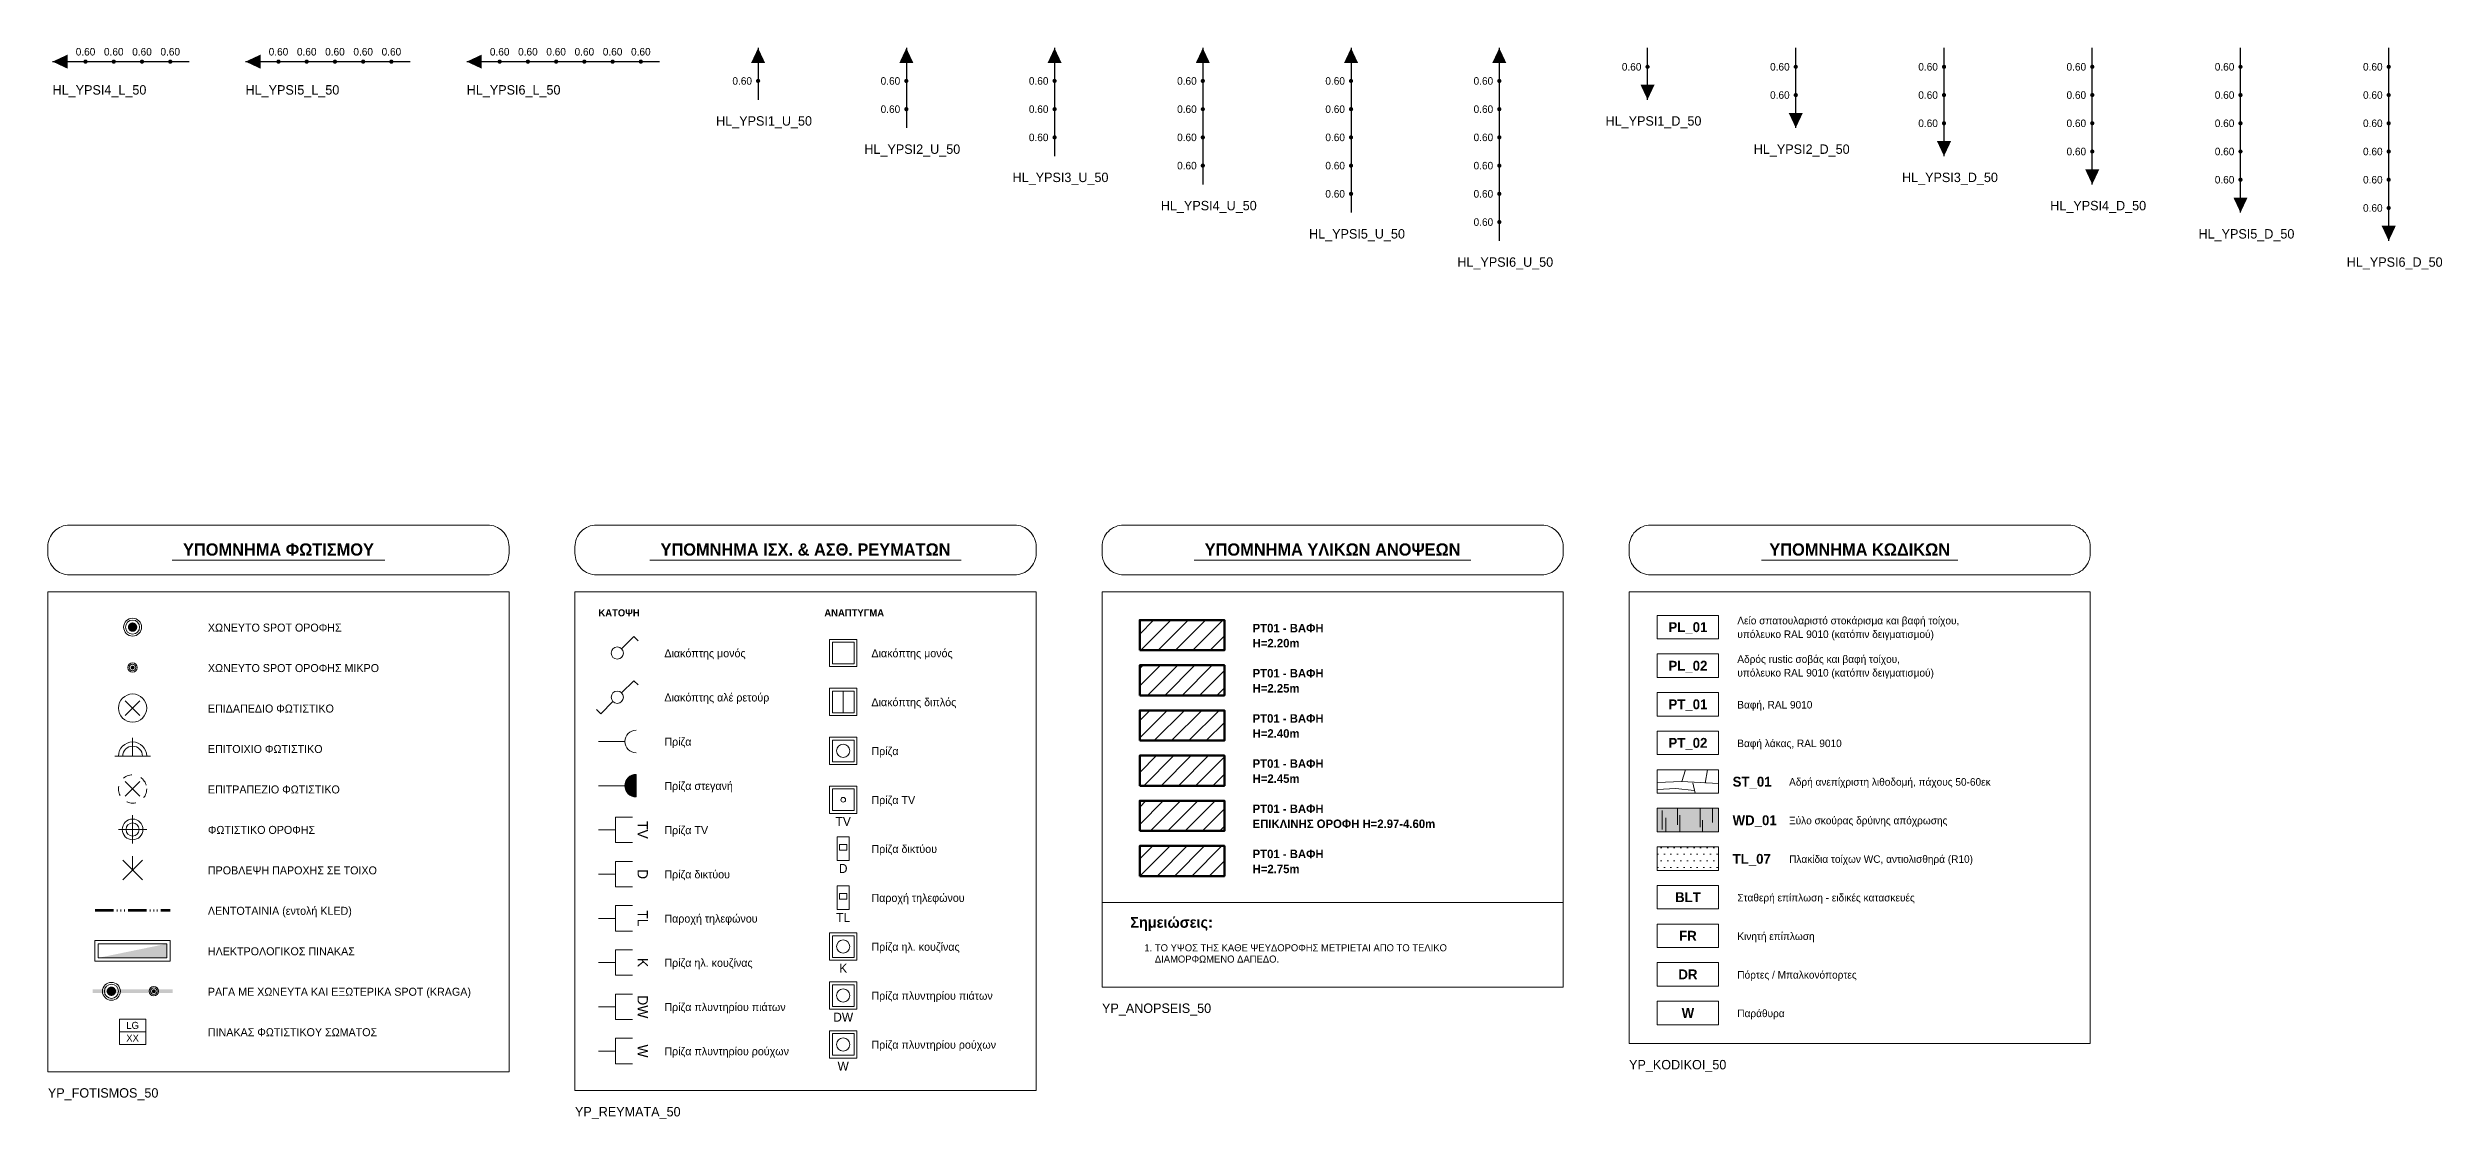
# Model space of a CAD drawing. Extents: x 0 to 269, y -106 to 0.
# Drawn here: x 63.15 to 88.59, y -18.28 to -6.9 of the extents above; entities that cross this region are included whole.
import ezdxf
from ezdxf.enums import TextEntityAlignment as Align

# ---------------------------------------------------------------- set-up
doc = ezdxf.new("R2010")
doc.units = 0
doc.linetypes.add('KIT_DASH', pattern=[0.15, 0.1, -0.05])
doc.layers.add('KIT-Οδηγίες', color=140, linetype='Continuous', plot=False)
doc.layers.add('Ηλεκτρολογικά', color=1, linetype='Continuous', lineweight=25)
doc.layers.add('Υπομνήματα', color=61, linetype='Continuous', lineweight=18)
doc.styles.add('KIT', font='Commissioner-Regular.ttf')
doc.styles.add('KIT-B', font='Commissioner-Bold.ttf')

# ---------------------------------------------------------------- blocks, each defined once
blk = doc.blocks.new('HL_YPSI4_L_50')
for points in [[(0, 0), (0.16, -0.075), (0.16, 0.075)], [(0.3275, 0, 1), (0.3725, 0, 1)], [(0.6275, 0, 1), (0.6725, 0, 1)], [(0.9275, 0, 1), (0.9725, 0, 1)], [(1.2275, 0, 1), (1.2725, 0, 1)]]:
    blk.add_hatch(color=8).paths.add_polyline_path(points)
at = {"color": 8}
blk.add_line((0, 0), (1.45, 0), dxfattribs=at)
at = {"color": 1, "style": 'KIT'}
for tag, p in [('ΥΨΟΣ1', (0.35, 0.065)), ('ΥΨΟΣ2', (0.65, 0.065)), ('ΥΨΟΣ3', (0.95, 0.065)), ('ΥΨΟΣ4', (1.25, 0.065))]:
    blk.add_attdef(tag, text='', height=0.08, dxfattribs=at).set_placement(p, align=Align.CENTER)
blk = doc.blocks.new('HL_YPSI5_L_50')
for points in [[(0, 0), (0.16, -0.075), (0.16, 0.075)], [(0.3275, 0, 1), (0.3725, 0, 1)], [(0.6275, 0, 1), (0.6725, 0, 1)], [(0.9275, 0, 1), (0.9725, 0, 1)], [(1.2275, 0, 1), (1.2725, 0, 1)], [(1.5275, 0, 1), (1.5725, 0, 1)]]:
    blk.add_hatch(color=8).paths.add_polyline_path(points)
at = {"color": 8}
blk.add_line((0, 0), (1.75, 0), dxfattribs=at)
at = {"color": 1, "style": 'KIT'}
for tag, p in [('ΥΨΟΣ1', (0.35, 0.065)), ('ΥΨΟΣ2', (0.65, 0.065)), ('ΥΨΟΣ3', (0.95, 0.065)), ('ΥΨΟΣ4', (1.25, 0.065)), ('ΥΨΟΣ5', (1.55, 0.065))]:
    blk.add_attdef(tag, text='', height=0.08, dxfattribs=at).set_placement(p, align=Align.CENTER)
blk = doc.blocks.new('HL_YPSI6_L_50')
for points in [[(0, 0), (0.16, -0.075), (0.16, 0.075)], [(0.3275, 0, 1), (0.3725, 0, 1)], [(0.6275, 0, 1), (0.6725, 0, 1)], [(0.9275, 0, 1), (0.9725, 0, 1)], [(1.2275, 0, 1), (1.2725, 0, 1)], [(1.5275, 0, 1), (1.5725, 0, 1)], [(1.8275, 0, 1), (1.8725, 0, 1)]]:
    blk.add_hatch(color=8).paths.add_polyline_path(points)
at = {"color": 8}
blk.add_line((0, 0), (2.05, 0), dxfattribs=at)
at = {"color": 1, "style": 'KIT'}
for tag, p in [('ΥΨΟΣ1', (0.35, 0.065)), ('ΥΨΟΣ2', (0.65, 0.065)), ('ΥΨΟΣ3', (0.95, 0.065)), ('ΥΨΟΣ4', (1.25, 0.065)), ('ΥΨΟΣ5', (1.55, 0.065)), ('ΥΨΟΣ6', (1.85, 0.065))]:
    blk.add_attdef(tag, text='', height=0.08, dxfattribs=at).set_placement(p, align=Align.CENTER)
blk = doc.blocks.new('HL_YPSI1_U_50')
for points in [[(0, 0), (-0.075, -0.16), (0.075, -0.16)], [(-0.0225, -0.35, 1), (0.0225, -0.35, 1)]]:
    blk.add_hatch(color=8).paths.add_polyline_path(points)
at = {"color": 8}
blk.add_line((0, 0), (0, -0.55), dxfattribs=at)
at = {"color": 1, "style": 'KIT'}
blk.add_attdef('ΥΨΟΣ1', text='', height=0.08, dxfattribs=at).set_placement((-0.065, -0.35), align=Align.MIDDLE_RIGHT)
blk = doc.blocks.new('HL_YPSI2_U_50')
for points in [[(0, 0), (-0.075, -0.16), (0.075, -0.16)], [(-0.0225, -0.35, 1), (0.0225, -0.35, 1)], [(-0.0225, -0.65, 1), (0.0225, -0.65, 1)]]:
    blk.add_hatch(color=8).paths.add_polyline_path(points)
at = {"color": 8}
blk.add_line((0, 0), (0, -0.85), dxfattribs=at)
at = {"color": 1, "style": 'KIT'}
for tag, p in [('ΥΨΟΣ1', (-0.065, -0.35)), ('ΥΨΟΣ2', (-0.065, -0.65))]:
    blk.add_attdef(tag, text='', height=0.08, dxfattribs=at).set_placement(p, align=Align.MIDDLE_RIGHT)
blk = doc.blocks.new('HL_YPSI3_U_50')
for points in [[(0, 0), (-0.075, -0.16), (0.075, -0.16)], [(-0.0225, -0.35, 1), (0.0225, -0.35, 1)], [(-0.0225, -0.65, 1), (0.0225, -0.65, 1)], [(-0.0225, -0.95, 1), (0.0225, -0.95, 1)]]:
    blk.add_hatch(color=8).paths.add_polyline_path(points)
at = {"color": 8}
blk.add_line((0, 0), (0, -1.15), dxfattribs=at)
at = {"color": 1, "style": 'KIT'}
for tag, p in [('ΥΨΟΣ1', (-0.065, -0.35)), ('ΥΨΟΣ2', (-0.065, -0.65)), ('ΥΨΟΣ3', (-0.065, -0.95))]:
    blk.add_attdef(tag, text='', height=0.08, dxfattribs=at).set_placement(p, align=Align.MIDDLE_RIGHT)
blk = doc.blocks.new('HL_YPSI4_U_50')
for points in [[(0, 0), (-0.075, -0.16), (0.075, -0.16)], [(-0.0225, -0.35, 1), (0.0225, -0.35, 1)], [(-0.0225, -0.65, 1), (0.0225, -0.65, 1)], [(-0.0225, -0.95, 1), (0.0225, -0.95, 1)], [(-0.0225, -1.25, 1), (0.0225, -1.25, 1)]]:
    blk.add_hatch(color=8).paths.add_polyline_path(points)
at = {"color": 8}
blk.add_line((0, 0), (0, -1.45), dxfattribs=at)
at = {"color": 1, "style": 'KIT'}
for tag, p in [('ΥΨΟΣ1', (-0.065, -0.35)), ('ΥΨΟΣ2', (-0.065, -0.65)), ('ΥΨΟΣ3', (-0.065, -0.95)), ('ΥΨΟΣ4', (-0.065, -1.25))]:
    blk.add_attdef(tag, text='', height=0.08, dxfattribs=at).set_placement(p, align=Align.MIDDLE_RIGHT)
blk = doc.blocks.new('HL_YPSI5_U_50')
for points in [[(0, 0), (-0.075, -0.16), (0.075, -0.16)], [(-0.0225, -0.35, 1), (0.0225, -0.35, 1)], [(-0.0225, -0.65, 1), (0.0225, -0.65, 1)], [(-0.0225, -0.95, 1), (0.0225, -0.95, 1)], [(-0.0225, -1.25, 1), (0.0225, -1.25, 1)], [(-0.0225, -1.55, 1), (0.0225, -1.55, 1)]]:
    blk.add_hatch(color=8).paths.add_polyline_path(points)
at = {"color": 8}
blk.add_line((0, 0), (0, -1.75), dxfattribs=at)
at = {"color": 1, "style": 'KIT'}
for tag, p in [('ΥΨΟΣ1', (-0.065, -0.35)), ('ΥΨΟΣ2', (-0.065, -0.65)), ('ΥΨΟΣ3', (-0.065, -0.95)), ('ΥΨΟΣ4', (-0.065, -1.25)), ('ΥΨΟΣ5', (-0.065, -1.55))]:
    blk.add_attdef(tag, text='', height=0.08, dxfattribs=at).set_placement(p, align=Align.MIDDLE_RIGHT)
blk = doc.blocks.new('HL_YPSI6_U_50')
for points in [[(0, 0), (-0.075, -0.16), (0.075, -0.16)], [(-0.0225, -0.35, 1), (0.0225, -0.35, 1)], [(-0.0225, -0.65, 1), (0.0225, -0.65, 1)], [(-0.0225, -0.95, 1), (0.0225, -0.95, 1)], [(-0.0225, -1.25, 1), (0.0225, -1.25, 1)], [(-0.0225, -1.55, 1), (0.0225, -1.55, 1)], [(-0.0225, -1.85, 1), (0.0225, -1.85, 1)]]:
    blk.add_hatch(color=8).paths.add_polyline_path(points)
at = {"color": 8}
blk.add_line((0, 0), (0, -2.05), dxfattribs=at)
at = {"color": 1, "style": 'KIT'}
for tag, p in [('ΥΨΟΣ1', (-0.065, -0.35)), ('ΥΨΟΣ2', (-0.065, -0.65)), ('ΥΨΟΣ3', (-0.065, -0.95)), ('ΥΨΟΣ4', (-0.065, -1.25)), ('ΥΨΟΣ5', (-0.065, -1.55)), ('ΥΨΟΣ6', (-0.065, -1.85))]:
    blk.add_attdef(tag, text='', height=0.08, dxfattribs=at).set_placement(p, align=Align.MIDDLE_RIGHT)
blk = doc.blocks.new('HL_YPSI1_D_50')
for points in [[(-0.0225, 0.35, 1), (0.0225, 0.35, 1)], [(0, 0), (0.075, 0.16), (-0.075, 0.16)]]:
    blk.add_hatch(color=8).paths.add_polyline_path(points)
at = {"color": 8}
blk.add_line((0, 0), (0, 0.55), dxfattribs=at)
at = {"color": 1, "style": 'KIT'}
blk.add_attdef('ΥΨΟΣ1', text='', height=0.08, dxfattribs=at).set_placement((-0.065, 0.35), align=Align.MIDDLE_RIGHT)
blk = doc.blocks.new('HL_YPSI2_D_50')
for points in [[(-0.0225, 0.65, 1), (0.0225, 0.65, 1)], [(-0.0225, 0.35, 1), (0.0225, 0.35, 1)], [(0, 0), (0.075, 0.16), (-0.075, 0.16)]]:
    blk.add_hatch(color=8).paths.add_polyline_path(points)
at = {"color": 8}
blk.add_line((0, 0), (0, 0.85), dxfattribs=at)
at = {"color": 1, "style": 'KIT'}
for tag, p in [('ΥΨΟΣ2', (-0.065, 0.65)), ('ΥΨΟΣ1', (-0.065, 0.35))]:
    blk.add_attdef(tag, text='', height=0.08, dxfattribs=at).set_placement(p, align=Align.MIDDLE_RIGHT)
blk = doc.blocks.new('HL_YPSI3_D_50')
for points in [[(-0.0225, 0.95, 1), (0.0225, 0.95, 1)], [(-0.0225, 0.65, 1), (0.0225, 0.65, 1)], [(-0.0225, 0.35, 1), (0.0225, 0.35, 1)], [(0, 0), (0.075, 0.16), (-0.075, 0.16)]]:
    blk.add_hatch(color=8).paths.add_polyline_path(points)
at = {"color": 8}
blk.add_line((0, 0), (0, 1.15), dxfattribs=at)
at = {"color": 1, "style": 'KIT'}
for tag, p in [('ΥΨΟΣ3', (-0.065, 0.95)), ('ΥΨΟΣ2', (-0.065, 0.65)), ('ΥΨΟΣ1', (-0.065, 0.35))]:
    blk.add_attdef(tag, text='', height=0.08, dxfattribs=at).set_placement(p, align=Align.MIDDLE_RIGHT)
blk = doc.blocks.new('HL_YPSI4_D_50')
for points in [[(-0.0225, 1.25, 1), (0.0225, 1.25, 1)], [(-0.0225, 0.95, 1), (0.0225, 0.95, 1)], [(-0.0225, 0.65, 1), (0.0225, 0.65, 1)], [(-0.0225, 0.35, 1), (0.0225, 0.35, 1)], [(0, 0), (0.075, 0.16), (-0.075, 0.16)]]:
    blk.add_hatch(color=8).paths.add_polyline_path(points)
at = {"color": 8}
blk.add_line((0, 0), (0, 1.45), dxfattribs=at)
at = {"color": 1, "style": 'KIT'}
for tag, p in [('ΥΨΟΣ4', (-0.065, 1.25)), ('ΥΨΟΣ3', (-0.065, 0.95)), ('ΥΨΟΣ2', (-0.065, 0.65)), ('ΥΨΟΣ1', (-0.065, 0.35))]:
    blk.add_attdef(tag, text='', height=0.08, dxfattribs=at).set_placement(p, align=Align.MIDDLE_RIGHT)
blk = doc.blocks.new('HL_YPSI5_D_50')
for points in [[(-0.0225, 1.55, 1), (0.0225, 1.55, 1)], [(-0.0225, 1.25, 1), (0.0225, 1.25, 1)], [(-0.0225, 0.95, 1), (0.0225, 0.95, 1)], [(-0.0225, 0.65, 1), (0.0225, 0.65, 1)], [(-0.0225, 0.35, 1), (0.0225, 0.35, 1)], [(0, 0), (0.075, 0.16), (-0.075, 0.16)]]:
    blk.add_hatch(color=8).paths.add_polyline_path(points)
at = {"color": 8}
blk.add_line((0, 0), (0, 1.75), dxfattribs=at)
at = {"color": 1, "style": 'KIT'}
for tag, p in [('ΥΨΟΣ5', (-0.065, 1.55)), ('ΥΨΟΣ4', (-0.065, 1.25)), ('ΥΨΟΣ3', (-0.065, 0.95)), ('ΥΨΟΣ2', (-0.065, 0.65)), ('ΥΨΟΣ1', (-0.065, 0.35))]:
    blk.add_attdef(tag, text='', height=0.08, dxfattribs=at).set_placement(p, align=Align.MIDDLE_RIGHT)
blk = doc.blocks.new('HL_YPSI6_D_50')
for points in [[(-0.0225, 1.85, 1), (0.0225, 1.85, 1)], [(-0.0225, 1.55, 1), (0.0225, 1.55, 1)], [(-0.0225, 1.25, 1), (0.0225, 1.25, 1)], [(-0.0225, 0.95, 1), (0.0225, 0.95, 1)], [(-0.0225, 0.65, 1), (0.0225, 0.65, 1)], [(-0.0225, 0.35, 1), (0.0225, 0.35, 1)], [(0, 0), (0.075, 0.16), (-0.075, 0.16)]]:
    blk.add_hatch(color=8).paths.add_polyline_path(points)
at = {"color": 8}
blk.add_line((0, 0), (0, 2.05), dxfattribs=at)
at = {"color": 1, "style": 'KIT'}
for tag, p in [('ΥΨΟΣ6', (-0.065, 1.85)), ('ΥΨΟΣ5', (-0.065, 1.55)), ('ΥΨΟΣ4', (-0.065, 1.25)), ('ΥΨΟΣ3', (-0.065, 0.95)), ('ΥΨΟΣ2', (-0.065, 0.65)), ('ΥΨΟΣ1', (-0.065, 0.35))]:
    blk.add_attdef(tag, text='', height=0.08, dxfattribs=at).set_placement(p, align=Align.MIDDLE_RIGHT)
blk = doc.blocks.new('YP_FOTISMOS_50')
for points in [[(0.85, -1.085, 1), (0.95, -1.085, 1)], [(0.879, -1.515, 1), (0.921, -1.515, 1)], [(0.5, -4.11), (0.7, -4.11), (0.7, -4.08), (0.5, -4.08)], [(0.85, -4.11), (1.05, -4.11), (1.05, -4.08), (0.85, -4.08)], [(1.2, -4.11), (1.3, -4.11), (1.3, -4.08), (1.2, -4.08)], [(0.535, -4.6), (1.265, -4.6), (1.265, -4.45)], [(0.475, -4.975), (1.325, -4.975), (1.325, -4.935), (0.475, -4.935)], [(0.625, -4.955, 1), (0.725, -4.955, 1)], [(1.104, -4.955, 1), (1.146, -4.955, 1)]]:
    blk.add_hatch(color=1).paths.add_polyline_path(points)
blk.add_line((1.3217, -0.3744), (3.5783, -0.3744))
at = {"color": 1}
for p, q in [((0.822, -2.023), (0.978, -1.867)), ((0.822, -1.867), (0.978, -2.023)), ((0.9, -2.455), (0.9, -2.26)), ((0.71, -2.455), (1.09, -2.455)), ((0.822, -2.883), (0.978, -2.727)), ((0.822, -2.727), (0.978, -2.883)), ((0.75, -3.235), (1.05, -3.235)), ((0.9, -3.385), (0.9, -3.085)), ((0.795, -3.77), (1.005, -3.56)), ((0.795, -3.56), (1.005, -3.77)), ((0.9, -3.665), (0.9, -3.52)), ((0.76, -5.385), (1.04, -5.385))]:
    blk.add_line(p, q, dxfattribs=at)
at = {"color": 1, "lineweight": 9}
for p, q in [((0.7375, -4.1055), (0.7375, -4.0845)), ((0.775, -4.1055), (0.775, -4.0845)), ((0.8125, -4.1055), (0.8125, -4.0845)), ((1.0875, -4.1055), (1.0875, -4.0845)), ((1.125, -4.1055), (1.125, -4.0845)), ((1.1625, -4.1055), (1.1625, -4.0845))]:
    blk.add_line(p, q, dxfattribs=at)
blk.add_lwpolyline([(0.23, -0.53), (4.67, -0.53, 0.4142136), (4.9, -0.3), (4.9, -0.23, 0.4142136), (4.67, 0), (0.23, 0, 0.4142136), (0, -0.23), (0, -0.3, 0.4142136)], format="xyb", close=True)
blk.add_lwpolyline([(0, -5.81), (4.9, -5.81), (4.9, -0.71), (0, -0.71)], close=True)
at = {"color": 1}
for points in [[(0.5, -4.635), (1.3, -4.635), (1.3, -4.415), (0.5, -4.415)], [(0.535, -4.6), (1.265, -4.6), (1.265, -4.45), (0.535, -4.45)], [(0.76, -5.52), (1.04, -5.52), (1.04, -5.25), (0.76, -5.25)]]:
    blk.add_lwpolyline(points, close=True, dxfattribs=at)
for centre, radius in [((0.9, -1.085), 0.095), ((0.9, -1.085), 0.075), ((0.9, -1.515), 0.05), ((0.9, -1.515), 0.035), ((0.9, -1.945), 0.15), ((0.9, -3.235), 0.11), ((0.9, -3.235), 0.07), ((0.675, -4.955), 0.095), ((0.675, -4.955), 0.075), ((1.125, -4.955), 0.05), ((1.125, -4.955), 0.035)]:
    blk.add_circle(centre, radius, dxfattribs=at)
at = {"color": 1, "linetype": 'KIT_DASH', "ltscale": 0.6}
blk.add_circle((0.9, -2.805), 0.15, dxfattribs=at)
at = {"color": 1}
for radius in [0.15, 0.105]:
    blk.add_arc((0.9, -2.455), radius, 0, 180, dxfattribs=at)
at = {"style": 'KIT-B'}
blk.add_text('ΥΠΟΜΝΗΜΑ ΦΩΤΙΣΜΟΥ', height=0.13, dxfattribs=at).set_placement((2.45, -0.325), align=Align.CENTER)
at = {"style": 'KIT'}
for s, p in [('ΧΩΝΕΥΤΟ SPOT ΟΡΟΦΗΣ', (1.7, -1.1325)), ('ΧΩΝΕΥΤΟ SPOT ΟΡΟΦΗΣ ΜΙΚΡΟ', (1.7, -1.5625)), ('ΕΠΙΔΑΠΕΔΙΟ ΦΩΤΙΣΤΙΚΟ', (1.7, -1.9925)), ('ΕΠΙΤΟΙΧΙΟ ΦΩΤΙΣΤΙΚΟ', (1.7, -2.4225)), ('ΕΠΙΤΡΑΠΕΖΙΟ ΦΩΤΙΣΤΙΚΟ', (1.7, -2.8525)), ('ΦΩΤΙΣΤΙΚΟ ΟΡΟΦΗΣ', (1.7, -3.2825)), ('ΠΡΟΒΛΕΨΗ ΠΑΡΟΧΗΣ ΣΕ ΤΟΙΧΟ', (1.7, -3.7125)), ('ΛΕΝΤΟΤΑΙΝΙΑ (εντολή KLED)', (1.7, -4.1425)), ('ΗΛΕΚΤΡΟΛΟΓΙΚΟΣ ΠΙΝΑΚΑΣ', (1.7, -4.5725)), ('ΡΑΓΑ ΜΕ ΧΩΝΕΥΤΑ ΚΑΙ ΕΞΩΤΕΡΙΚΑ SPOT (KRAGA)', (1.7, -5.0025)), ('ΠΙΝΑΚΑΣ ΦΩΤΙΣΤΙΚΟΥ ΣΩΜΑΤΟΣ', (1.7, -5.4325))]:
    blk.add_text(s, height=0.085, dxfattribs=at).set_placement(p)
at = {"color": 1, "style": 'KIT'}
for s, p in [('LG', (0.9, -5.3175)), ('XX', (0.9, -5.4525))]:
    blk.add_text(s, height=0.075, dxfattribs=at).set_placement(p, align=Align.MIDDLE_CENTER)
blk = doc.blocks.new('YP_REYMATA_50')
blk.add_hatch(color=1).paths.add_polyline_path([(0.65, -2.77), (0.65, -2.65, 1), (0.65, -2.89)])
blk.add_line((0.795, -0.374), (4.105, -0.374))
at = {"color": 1}
for p, q in [((0.496, -1.314), (0.626, -1.184)), ((0.626, -1.184), (0.671, -1.229)), ((0.496, -1.784), (0.626, -1.654)), ((0.626, -1.654), (0.671, -1.699)), ((2.85, -1.995), (2.85, -1.765)), ((0.274, -2.006), (0.229, -1.961)), ((0.404, -1.876), (0.274, -2.006)), ((0.25, -2.3), (0.53, -2.3)), ((0.25, -2.77), (0.53, -2.77)), ((0.65, -2.89), (0.65, -2.65)), ((0.25, -3.24), (0.43, -3.24)), ((0.25, -3.71), (0.43, -3.71)), ((0.25, -4.18), (0.43, -4.18)), ((0.25, -4.65), (0.43, -4.65)), ((0.25, -5.12), (0.43, -5.12)), ((0.25, -5.59), (0.43, -5.59))]:
    blk.add_line(p, q, dxfattribs=at)
blk.add_lwpolyline([(0.23, -0.53), (4.67, -0.53, 0.414214), (4.9, -0.3), (4.9, -0.23, 0.414214), (4.67, 0), (0.23, 0, 0.414214), (0, -0.23), (0, -0.3, 0.414214)], format="xyb", close=True)
blk.add_lwpolyline([(0, -6.01), (4.9, -6.01), (4.9, -0.71), (0, -0.71)], close=True)
for points in [[(2.705, -1.505), (2.995, -1.505), (2.995, -1.215), (2.705, -1.215)], [(2.735, -1.475), (2.965, -1.475), (2.965, -1.245), (2.735, -1.245)], [(2.705, -2.025), (2.995, -2.025), (2.995, -1.735), (2.705, -1.735)], [(2.735, -1.995), (2.965, -1.995), (2.965, -1.765), (2.735, -1.765)], [(2.705, -2.545), (2.995, -2.545), (2.995, -2.255), (2.705, -2.255)], [(2.735, -2.515), (2.965, -2.515), (2.965, -2.285), (2.735, -2.285)], [(2.705, -3.065), (2.995, -3.065), (2.995, -2.775), (2.705, -2.775)], [(2.735, -3.035), (2.965, -3.035), (2.965, -2.805), (2.735, -2.805)], [(2.785, -3.565), (2.915, -3.565), (2.915, -3.315), (2.785, -3.315)], [(2.81, -3.455), (2.89, -3.455), (2.89, -3.395), (2.81, -3.395)], [(2.785, -4.085), (2.915, -4.085), (2.915, -3.835), (2.785, -3.835)], [(2.81, -3.975), (2.89, -3.975), (2.89, -3.915), (2.81, -3.915)], [(2.705, -4.625), (2.995, -4.625), (2.995, -4.335), (2.705, -4.335)], [(2.735, -4.595), (2.965, -4.595), (2.965, -4.365), (2.735, -4.365)], [(2.705, -5.145), (2.995, -5.145), (2.995, -4.855), (2.705, -4.855)], [(2.735, -5.115), (2.965, -5.115), (2.965, -4.885), (2.735, -4.885)], [(2.705, -5.665), (2.995, -5.665), (2.995, -5.375), (2.705, -5.375)], [(2.735, -5.635), (2.965, -5.635), (2.965, -5.405), (2.735, -5.405)]]:
    blk.add_lwpolyline(points, close=True, dxfattribs=at)
for points in [[(0.61, -3.105), (0.43, -3.105), (0.43, -3.375), (0.61, -3.375)], [(0.61, -3.575), (0.43, -3.575), (0.43, -3.845), (0.61, -3.845)], [(0.61, -4.045), (0.43, -4.045), (0.43, -4.315), (0.61, -4.315)], [(0.61, -4.515), (0.43, -4.515), (0.43, -4.785), (0.61, -4.785)], [(0.61, -4.985), (0.43, -4.985), (0.43, -5.255), (0.61, -5.255)], [(0.61, -5.455), (0.43, -5.455), (0.43, -5.725), (0.61, -5.725)]]:
    blk.add_lwpolyline(points, dxfattribs=at)
for centre, radius in [((0.45, -1.36), 0.065), ((0.45, -1.83), 0.065), ((2.85, -2.4), 0.07), ((2.85, -2.92), 0.025), ((2.85, -4.48), 0.07), ((2.85, -5), 0.07), ((2.85, -5.52), 0.07)]:
    blk.add_circle(centre, radius, dxfattribs=at)
for centre in [(0.65, -2.3), (0.65, -2.77)]:
    blk.add_arc(centre, 0.12, 90, 270, dxfattribs=at)
at = {"style": 'KIT-B'}
blk.add_text('ΥΠΟΜΝΗΜΑ ΙΣΧ. & ΑΣΘ. ΡΕΥΜΑΤΩΝ', height=0.13, dxfattribs=at).set_placement((2.45, -0.325), align=Align.CENTER)
for s, height, style, p in [('ΚΑΤΟΨΗ', 0.075, 'KIT-B', (0.25, -0.97)), ('ΑΝΑΠΤΥΓΜΑ', 0.075, 'KIT-B', (2.65, -0.97)), ('Διακόπτης μονός', 0.085, 'KIT', (0.95, -1.405)), ('Διακόπτης μονός', 0.085, 'KIT', (3.15, -1.405)), ('Διακόπτης αλέ ρετούρ', 0.085, 'KIT', (0.95, -1.875)), ('Διακόπτης διπλός', 0.085, 'KIT', (3.15, -1.925)), ('Πρίζα', 0.085, 'KIT', (0.95, -2.345)), ('Πρίζα', 0.085, 'KIT', (3.15, -2.445)), ('Πρίζα στεγανή', 0.085, 'KIT', (0.95, -2.815)), ('Πρίζα TV', 0.085, 'KIT', (3.15, -2.965)), ('Πρίζα TV', 0.085, 'KIT', (0.95, -3.285)), ('Πρίζα δικτύου', 0.085, 'KIT', (3.15, -3.485)), ('Πρίζα δικτύου', 0.085, 'KIT', (0.95, -3.755)), ('Παροχή τηλεφώνου', 0.085, 'KIT', (3.15, -4.005)), ('Παροχή τηλεφώνου', 0.085, 'KIT', (0.95, -4.225)), ('Πρίζα ηλ. κουζίνας', 0.085, 'KIT', (3.15, -4.525)), ('Πρίζα ηλ. κουζίνας', 0.085, 'KIT', (0.95, -4.695)), ('Πρίζα πλυντηρίου πιάτων', 0.085, 'KIT', (0.95, -5.165)), ('Πρίζα πλυντηρίου πιάτων', 0.085, 'KIT', (3.15, -5.045)), ('Πρίζα πλυντηρίου ρούχων', 0.085, 'KIT', (0.95, -5.635)), ('Πρίζα πλυντηρίου ρούχων', 0.085, 'KIT', (3.15, -5.565))]:
    blk.add_text(s, height=height, dxfattribs=dict(style=style)).set_placement(p)
at = {"color": 1, "style": 'KIT'}
for s, p in [('TV', (0.72, -3.24)), ('D', (0.72, -3.71)), ('TL', (0.72, -4.18)), ('K', (0.72, -4.65)), ('DW', (0.72, -5.12)), ('W', (0.72, -5.59))]:
    blk.add_text(s, height=0.11, rotation=-90, dxfattribs=at).set_placement(p, align=Align.MIDDLE_CENTER)
for s, p in [('TV', (2.85, -3.15)), ('D', (2.85, -3.65)), ('TL', (2.85, -4.17)), ('K', (2.85, -4.71)), ('DW', (2.85, -5.23)), ('W', (2.85, -5.75))]:
    blk.add_text(s, height=0.095, dxfattribs=at).set_placement(p, align=Align.MIDDLE_CENTER)
blk = doc.blocks.new('YP_ANOPSEIS_50')
at = {"true_color": 0x7aafdf}
h = blk.add_hatch(dxfattribs=at)
h.set_pattern_fill('ANSI31', color=256, scale=0.040945)
h.paths.add_polyline_path([(0.4, -1.33), (1.3, -1.33), (1.3, -1.01), (0.4, -1.01)])
at = {"true_color": 0x93278f}
h = blk.add_hatch(dxfattribs=at)
h.set_pattern_fill('ANSI31', color=256, scale=0.040945)
h.paths.add_polyline_path([(0.4, -1.81), (1.3, -1.81), (1.3, -1.49), (0.4, -1.49)])
at = {"true_color": 0xf26722}
h = blk.add_hatch(dxfattribs=at)
h.set_pattern_fill('ANSI31', color=256, scale=0.040945)
h.paths.add_polyline_path([(0.4, -2.29), (1.3, -2.29), (1.3, -1.97), (0.4, -1.97)])
at = {"true_color": 0x0052a3}
h = blk.add_hatch(dxfattribs=at)
h.set_pattern_fill('ANSI31', color=256, scale=0.040945)
h.paths.add_polyline_path([(0.4, -2.77), (1.3, -2.77), (1.3, -2.45), (0.4, -2.45)])
at = {"true_color": 0x148aff}
h = blk.add_hatch(dxfattribs=at)
h.set_pattern_fill('ANSI31', color=256, scale=0.040945)
h.paths.add_polyline_path([(0.4, -3.25), (1.3, -3.25), (1.3, -2.93), (0.4, -2.93)])
at = {"true_color": 0xffc414}
h = blk.add_hatch(dxfattribs=at)
h.set_pattern_fill('ANSI31', color=256, scale=0.040945)
h.paths.add_polyline_path([(0.4, -3.73), (1.3, -3.73), (1.3, -3.41), (0.4, -3.41)])
for p, q in [((0.9806, -0.3744), (3.9194, -0.3744)), ((0, -4.01), (4.9, -4.01))]:
    blk.add_line(p, q)
blk.add_lwpolyline([(0.23, -0.53), (4.67, -0.53, 0.4142136), (4.9, -0.3), (4.9, -0.23, 0.4142136), (4.67, 0), (0.23, 0, 0.4142136), (0, -0.23), (0, -0.3, 0.4142136)], format="xyb", close=True)
blk.add_lwpolyline([(0, -4.91), (4.9, -4.91), (4.9, -0.71), (0, -0.71)], close=True)
at = {"lineweight": 50, "true_color": 0x7aafdf}
blk.add_lwpolyline([(0.4, -1.33), (1.3, -1.33), (1.3, -1.01), (0.4, -1.01)], close=True, dxfattribs=at)
at = {"lineweight": 50, "true_color": 0x93278f}
blk.add_lwpolyline([(0.4, -1.81), (1.3, -1.81), (1.3, -1.49), (0.4, -1.49)], close=True, dxfattribs=at)
at = {"lineweight": 50, "true_color": 0xf26722}
blk.add_lwpolyline([(0.4, -2.29), (1.3, -2.29), (1.3, -1.97), (0.4, -1.97)], close=True, dxfattribs=at)
at = {"lineweight": 50, "true_color": 0x0052a3}
blk.add_lwpolyline([(0.4, -2.77), (1.3, -2.77), (1.3, -2.45), (0.4, -2.45)], close=True, dxfattribs=at)
at = {"lineweight": 50, "true_color": 0x148aff}
blk.add_lwpolyline([(0.4, -3.25), (1.3, -3.25), (1.3, -2.93), (0.4, -2.93)], close=True, dxfattribs=at)
at = {"lineweight": 50, "true_color": 0xffc414}
blk.add_lwpolyline([(0.4, -3.73), (1.3, -3.73), (1.3, -3.41), (0.4, -3.41)], close=True, dxfattribs=at)
at = {"style": 'KIT-B'}
blk.add_text('ΥΠΟΜΝΗΜΑ ΥΛΙΚΩΝ ΑΝΟΨΕΩΝ', height=0.13, dxfattribs=at).set_placement((2.45, -0.325), align=Align.CENTER)
for s, height, style, p in [('PT01 - ΒΑΦΗ', 0.09, 'KIT-B', (1.6, -1.14)), ('H=2.20m', 0.09, 'KIT-B', (1.6, -1.3)), ('PT01 - ΒΑΦΗ', 0.09, 'KIT-B', (1.6, -1.62)), ('H=2.25m', 0.09, 'KIT-B', (1.6, -1.78)), ('PT01 - ΒΑΦΗ', 0.09, 'KIT-B', (1.6, -2.1)), ('H=2.40m', 0.09, 'KIT-B', (1.6, -2.26)), ('PT01 - ΒΑΦΗ', 0.09, 'KIT-B', (1.6, -2.58)), ('H=2.45m', 0.09, 'KIT-B', (1.6, -2.74)), ('PT01 - ΒΑΦΗ', 0.09, 'KIT-B', (1.6, -3.06)), ('ΕΠΙΚΛΙΝΗΣ ΟΡΟΦΗ H=2.97-4.60m', 0.09, 'KIT-B', (1.6, -3.22)), ('PT01 - ΒΑΦΗ', 0.09, 'KIT-B', (1.6, -3.54)), ('H=2.75m', 0.09, 'KIT-B', (1.6, -3.7)), ('Σημειώσεις:', 0.115, 'KIT-B', (0.3, -4.28)), ('1. ΤΟ ΥΨΟΣ ΤΗΣ ΚΑΘΕ ΨΕΥΔΟΡΟΦΗΣ ΜΕΤΡΙΕΤΑΙ ΑΠΟ ΤΟ ΤΕΛΙΚΟ', 0.075, 'KIT', (0.45, -4.53)), ('    ΔΙΑΜΟΡΦΩΜΕΝΟ ΔΑΠΕΔΟ.', 0.075, 'KIT', (0.45, -4.65))]:
    blk.add_text(s, height=height, dxfattribs=dict(style=style)).set_placement(p)
blk = doc.blocks.new('YP_KODIKOI_50')
at = {"true_color": 0xcdbaa5}
blk.add_hatch(color=256, dxfattribs=at).paths.add_polyline_path([(0.3, -3.26), (0.95, -3.26), (0.95, -3.01), (0.3, -3.01)])
h = blk.add_hatch()
h.set_pattern_fill('DOTS', color=252, scale=0.0440945)
h.paths.add_polyline_path([(0.3, -3.67), (0.95, -3.67), (0.95, -3.42), (0.3, -3.42)])
blk.add_line((1.4069, -0.3744), (3.4931, -0.3744))
at = {"lineweight": 5, "true_color": 0x966840}
for p, q in [((0.352, -3.235), (0.352, -3.035)), ((0.5145, -3.185), (0.5145, -3.01)), ((0.755, -3.21), (0.755, -3.01)), ((0.885, -3.16), (0.885, -3.01)), ((0.391, -3.26), (0.391, -3.11)), ((0.5405, -3.26), (0.5405, -3.085)), ((0.781, -3.26), (0.781, -3.135))]:
    blk.add_line(p, q, dxfattribs=at)
blk.add_lwpolyline([(0.23, -0.53), (4.67, -0.53, 0.4142136), (4.9, -0.3), (4.9, -0.23, 0.4142136), (4.67, 0), (0.23, 0, 0.4142136), (0, -0.23), (0, -0.3, 0.4142136)], format="xyb", close=True)
for points in [[(0, -5.51), (4.9, -5.51), (4.9, -0.71), (0, -0.71)], [(0.3, -1.21), (0.95, -1.21), (0.95, -0.96), (0.3, -0.96)], [(0.3, -1.62), (0.95, -1.62), (0.95, -1.37), (0.3, -1.37)], [(0.3, -2.03), (0.95, -2.03), (0.95, -1.78), (0.3, -1.78)], [(0.3, -2.44), (0.95, -2.44), (0.95, -2.19), (0.3, -2.19)], [(0.3, -2.85), (0.95, -2.85), (0.95, -2.6), (0.3, -2.6)], [(0.3, -4.08), (0.95, -4.08), (0.95, -3.83), (0.3, -3.83)], [(0.3, -4.49), (0.95, -4.49), (0.95, -4.24), (0.3, -4.24)], [(0.3, -4.9), (0.95, -4.9), (0.95, -4.65), (0.3, -4.65)], [(0.3, -5.31), (0.95, -5.31), (0.95, -5.06), (0.3, -5.06)]]:
    blk.add_lwpolyline(points, close=True)
at = {"color": 252}
for points in [[(0.3, -2.7375), (0.56, -2.725), (0.95, -2.745)], [(0.56, -2.725), (0.599, -2.6)], [(0.703, -2.85), (0.677, -2.74)], [(0.807, -2.7425), (0.833, -2.6)], [(0.3, -2.81), (0.495, -2.8), (0.69, -2.82)]]:
    blk.add_lwpolyline(points, dxfattribs=at)
for points in [[(0.3, -3.26), (0.95, -3.26), (0.95, -3.01), (0.3, -3.01)], [(0.3, -3.67), (0.95, -3.67), (0.95, -3.42), (0.3, -3.42)]]:
    blk.add_lwpolyline(points, close=True, dxfattribs=at)
at = {"style": 'KIT-B'}
blk.add_text('ΥΠΟΜΝΗΜΑ ΚΩΔΙΚΩΝ', height=0.13, dxfattribs=at).set_placement((2.45, -0.325), align=Align.CENTER)
for s, height, style, p in [('Λείο σπατουλαριστό στοκάρισμα και βαφή τοίχου,', 0.08, 'KIT', (1.15, -1.055)), ('υπόλευκο RAL 9010 (κατόπιν δειγματισμού)', 0.08, 'KIT', (1.15, -1.2)), ('Αδρός rustic σοβάς και βαφή τοίχου,', 0.08, 'KIT', (1.15, -1.465)), ('υπόλευκο RAL 9010 (κατόπιν δειγματισμού)', 0.08, 'KIT', (1.15, -1.61)), ('Βαφή, RAL 9010', 0.08, 'KIT', (1.15, -1.95)), ('Βαφή λάκας, RAL 9010', 0.08, 'KIT', (1.15, -2.36)), ('ST_01', 0.105, 'KIT-B', (1.1, -2.78)), ('Αδρή ανεπίχριστη λιθοδομή, πάχους 50-60εκ', 0.08, 'KIT', (1.7, -2.77)), ('WD_01', 0.105, 'KIT-B', (1.1, -3.19)), ('Ξύλο σκούρας δρύινης απόχρωσης', 0.08, 'KIT', (1.7, -3.18)), ('TL_07', 0.105, 'KIT-B', (1.1, -3.6)), ('Πλακίδια τοίχων WC, αντιολισθηρά (R10)', 0.08, 'KIT', (1.7, -3.59)), ('Σταθερή επίπλωση - ειδικές κατασκευές', 0.08, 'KIT', (1.15, -4)), ('Κινητή επίπλωση', 0.08, 'KIT', (1.15, -4.41)), ('Πόρτες / Μπαλκονόπορτες', 0.08, 'KIT', (1.15, -4.82)), ('Παράθυρα', 0.08, 'KIT', (1.15, -5.23))]:
    blk.add_text(s, height=height, dxfattribs=dict(style=style)).set_placement(p)
for s, p in [('PL_01', (0.625, -1.085)), ('PL_02', (0.625, -1.495)), ('PT_01', (0.625, -1.905)), ('PT_02', (0.625, -2.315)), ('BLT', (0.625, -3.955)), ('FR', (0.625, -4.365)), ('DR', (0.625, -4.775)), ('W', (0.625, -5.185))]:
    blk.add_text(s, height=0.105, dxfattribs=at).set_placement(p, align=Align.MIDDLE_CENTER)

msp = doc.modelspace()

# ---------------------------------------------------------------- block references
at = {"layer": 'Ηλεκτρολογικά'}
for name, p, values in [('HL_YPSI4_L_50', (63.2, -7.046), {'ΥΨΟΣ1': '0.60', 'ΥΨΟΣ2': '0.60', 'ΥΨΟΣ3': '0.60', 'ΥΨΟΣ4': '0.60'}), ('HL_YPSI5_L_50', (65.25, -7.046), {'ΥΨΟΣ1': '0.60', 'ΥΨΟΣ2': '0.60', 'ΥΨΟΣ3': '0.60', 'ΥΨΟΣ4': '0.60', 'ΥΨΟΣ5': '0.60'}), ('HL_YPSI6_L_50', (67.6, -7.046), {'ΥΨΟΣ1': '0.60', 'ΥΨΟΣ2': '0.60', 'ΥΨΟΣ3': '0.60', 'ΥΨΟΣ4': '0.60', 'ΥΨΟΣ5': '0.60', 'ΥΨΟΣ6': '0.60'}), ('HL_YPSI1_U_50', (70.696, -6.901), {'ΥΨΟΣ1': '0.60'}), ('HL_YPSI2_U_50', (72.271, -6.901), {'ΥΨΟΣ1': '0.60', 'ΥΨΟΣ2': '0.60'}), ('HL_YPSI3_U_50', (73.846, -6.901), {'ΥΨΟΣ1': '0.60', 'ΥΨΟΣ2': '0.60', 'ΥΨΟΣ3': '0.60'}), ('HL_YPSI4_U_50', (75.421, -6.901), {'ΥΨΟΣ1': '0.60', 'ΥΨΟΣ2': '0.60', 'ΥΨΟΣ3': '0.60', 'ΥΨΟΣ4': '0.60'}), ('HL_YPSI5_U_50', (76.996, -6.901), {'ΥΨΟΣ1': '0.60', 'ΥΨΟΣ2': '0.60', 'ΥΨΟΣ3': '0.60', 'ΥΨΟΣ4': '0.60', 'ΥΨΟΣ5': '0.60'}), ('HL_YPSI6_U_50', (78.571, -6.901), {'ΥΨΟΣ1': '0.60', 'ΥΨΟΣ2': '0.60', 'ΥΨΟΣ3': '0.60', 'ΥΨΟΣ4': '0.60', 'ΥΨΟΣ5': '0.60', 'ΥΨΟΣ6': '0.60'}), ('HL_YPSI1_D_50', (80.146, -7.451), {'ΥΨΟΣ1': '0.60'}), ('HL_YPSI2_D_50', (81.721, -7.751), {'ΥΨΟΣ1': '0.60', 'ΥΨΟΣ2': '0.60'}), ('HL_YPSI3_D_50', (83.296, -8.051), {'ΥΨΟΣ1': '0.60', 'ΥΨΟΣ2': '0.60', 'ΥΨΟΣ3': '0.60'}), ('HL_YPSI4_D_50', (84.871, -8.351), {'ΥΨΟΣ1': '0.60', 'ΥΨΟΣ2': '0.60', 'ΥΨΟΣ3': '0.60', 'ΥΨΟΣ4': '0.60'}), ('HL_YPSI5_D_50', (86.446, -8.651), {'ΥΨΟΣ1': '0.60', 'ΥΨΟΣ2': '0.60', 'ΥΨΟΣ3': '0.60', 'ΥΨΟΣ4': '0.60', 'ΥΨΟΣ5': '0.60'}), ('HL_YPSI6_D_50', (88.021, -8.951), {'ΥΨΟΣ1': '0.60', 'ΥΨΟΣ2': '0.60', 'ΥΨΟΣ3': '0.60', 'ΥΨΟΣ4': '0.60', 'ΥΨΟΣ5': '0.60', 'ΥΨΟΣ6': '0.60'})]:
    msp.add_blockref(name, p, dxfattribs=at).add_auto_attribs(values)
at = {"layer": 'Υπομνήματα'}
for name, p in [('YP_FOTISMOS_50', (63.15, -11.971)), ('YP_REYMATA_50', (68.75, -11.971)), ('YP_ANOPSEIS_50', (74.35, -11.971)), ('YP_KODIKOI_50', (79.95, -11.971))]:
    msp.add_blockref(name, p, dxfattribs=at)

# ---------------------------------------------------------------- texts
at = {"layer": 'KIT-Οδηγίες', "style": 'KIT'}
for s, p in [('HL_YPSI4_L_50', (63.2, -7.396)), ('HL_YPSI5_L_50', (65.25, -7.396)), ('HL_YPSI6_L_50', (67.6, -7.396)), ('HL_YPSI1_U_50', (70.25, -7.726)), ('HL_YPSI1_D_50', (79.7, -7.726)), ('HL_YPSI2_U_50', (71.825, -8.026)), ('HL_YPSI2_D_50', (81.275, -8.026)), ('HL_YPSI3_U_50', (73.4, -8.326)), ('HL_YPSI3_D_50', (82.85, -8.326)), ('HL_YPSI4_U_50', (74.975, -8.626)), ('HL_YPSI4_D_50', (84.425, -8.626)), ('HL_YPSI5_U_50', (76.55, -8.926)), ('HL_YPSI5_D_50', (86, -8.926)), ('HL_YPSI6_U_50', (78.125, -9.226)), ('HL_YPSI6_D_50', (87.575, -9.226)), ('YP_ANOPSEIS_50', (74.35, -17.156)), ('YP_KODIKOI_50', (79.95, -17.756)), ('YP_FOTISMOS_50', (63.15, -18.056)), ('YP_REYMATA_50', (68.75, -18.256))]:
    msp.add_text(s, height=0.1, dxfattribs=at).set_placement(p)

doc.saveas('drawing.dxf')
